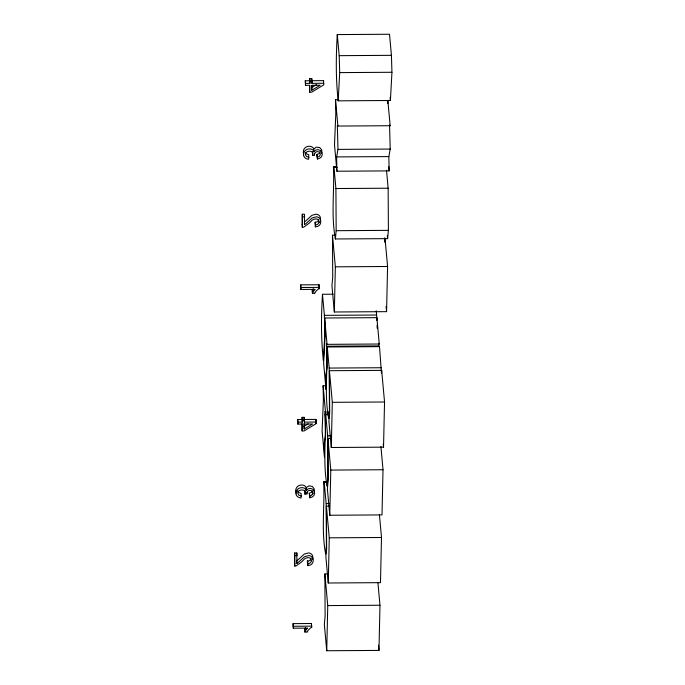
<?xml version="1.0" encoding="UTF-8"?>
<svg xmlns="http://www.w3.org/2000/svg" width="685" height="685" viewBox="0 0 685 685"><rect width="100%" height="100%" fill="white"/><g stroke="black" fill="none" stroke-linecap="round" stroke-linejoin="round"><path stroke-width="1.03" d="M311.444 623.513L311.658 627.391L311.444 623.513L293.103 623.624L293.3 628.205L307.591 628.111A13.94 12.022 -5.2 0 0 304.859 632.024L306.966 631.99M311.29 560.681C311.281 556.023 304.996 557.419 303.267 560.27A49.08 42.333 -5.2 0 0 301.537 561.983L296.254 565.827A4.007 3.451 -5.2 0 1 294.696 566.067L294.687 552.983L296.845 552.975L296.913 563.353A7.364 6.353 -5.2 0 0 298.309 562.376A17.185 14.822 -5.2 0 0 298.763 561.974L304.508 556.742L308.729 555.578A4.863 4.196 -5.2 0 1 311.615 556.691A5.343 4.615 -5.2 0 1 311.958 557.025A5.009 4.324 -5.2 0 1 312.839 558.421L313.156 560.167A9.419 8.117 -5.2 0 1 313.122 560.998L312.857 562.248A5.052 4.358 -5.2 0 1 310.065 565.142L307.762 565.613L307.985 563.601M297.684 419.52L297.881 424.092L302.256 424.066L302.102 430.925L304.157 430.908L316.153 423.621L315.948 419.4L304.114 419.477L304.157 417.345L302.102 417.362L302.299 422.131L297.924 422.157L297.684 419.52L302.059 419.494M319.047 284.755L319.261 288.642L319.047 284.755L300.706 284.866L300.903 289.447L315.194 289.353A13.94 12.022 -5.2 0 0 312.463 293.266L314.569 293.24M318.893 221.923C318.885 217.273 312.591 218.661 310.87 221.52A49.08 42.333 -5.2 0 0 309.14 223.224L303.857 227.069A4.007 3.451 -5.2 0 1 302.299 227.309L302.291 214.234L304.448 214.217L304.508 224.603A7.364 6.353 -5.2 0 0 305.912 223.627A17.185 14.822 -5.2 0 0 306.366 223.224L312.112 217.993L316.324 216.82A4.863 4.196 -5.2 0 1 319.219 217.933A5.343 4.615 -5.2 0 1 319.561 218.275A5.009 4.324 -5.2 0 1 320.443 219.662L320.76 221.418A9.419 8.117 -5.2 0 1 320.726 222.24L320.46 223.49A5.052 4.358 -5.2 0 1 317.66 226.392L315.365 226.855L315.588 224.851M305.287 80.761L305.484 85.342L309.851 85.308L309.697 92.167L311.761 92.15L323.757 84.871L323.551 80.65L311.718 80.727L311.761 78.587L309.706 78.604L309.903 83.373L305.527 83.399L305.287 80.761L309.654 80.736M293.3 628.205L293.103 623.624M294.696 566.067L294.687 552.983M297.881 424.092L297.924 422.157M300.903 289.447L300.706 284.866M302.299 227.309L302.291 214.234M305.484 85.342L305.527 83.399M296.802 554.91L296.845 552.975M301.965 423.39L302.102 430.925M309.551 85.616L309.697 92.167M302.299 422.131L302.102 417.362M309.903 83.373L309.706 78.604M304.2 428.998L304.311 424.058L312.548 423.998L304.2 428.998L304.029 423.399M311.803 90.249L311.915 85.3L320.152 85.248L311.803 90.249L311.606 85.634M316.187 422.037L304.354 422.114L304.157 417.345M323.791 83.287L311.958 83.356L311.761 78.587M315.948 419.4L316.153 423.621M323.517 82.234L323.551 80.65M377.966 583.115L379.978 605.249L378.968 650.416L326.736 650.75L327.747 605.583L324.87 573.962L328.072 573.936M379.387 514.307L381.502 537.494L380.483 582.661L328.261 582.995L329.271 537.828L326.394 506.206L329.588 506.189M380.911 446.551L383.018 469.747L382.007 514.914L329.776 515.248L330.795 470.081L327.909 438.451L330.042 438.443M331.3 447.493L332.311 402.326L329.434 370.705L381.665 370.371L384.542 401.992L383.531 447.159L331.3 447.493L328.903 421.147L329.682 412.867L329.434 370.705M384.996 238.029L387.582 266.491L386.571 311.658L334.34 311.992L335.35 266.825L332.473 235.203L335.676 235.178M304.988 490.237L304.953 494.176L306.923 493.945L306.769 492.19M338.184 100.832L339.709 72.61L339.195 55.665L337.277 34.584L389.508 34.25L391.426 55.331L391.94 72.276L390.407 100.498L338.184 100.832C335.753 78.852 335.95 56.658 337.277 34.584M322.481 294.276C321.145 316.359 320.948 338.544 323.38 360.524L324.913 332.302L324.399 315.357L322.481 294.276L333.141 294.207M320.186 151.71L319.219 153.551L316.838 154.442L317.429 159.014L319.878 158.201L321.522 156.702L322.241 154.69L321.959 152.412L320.494 150.52L318.097 149.655L315.588 150.135L313.884 151.839L313.644 149.21L316.256 147.155L319.732 147.566L321.822 150.066L321.599 153.517M386.511 170.282L388.147 188.204L388.395 230.357L387.607 238.637L335.376 238.971L336.164 230.691L335.915 188.538L333.997 167.448L333.415 166.695L336.609 166.678M312.574 151.702L312.557 155.418L314.526 155.187L314.372 153.431M305.33 152.438L306.024 153.568A2.997 2.586 -5.2 0 0 306.375 153.851L308.747 154.69L308.644 159.271A5.677 4.898 -5.2 0 1 303.558 155.041M297.641 490.794L298.42 492.327A2.997 2.586 -5.2 0 0 298.771 492.609L301.143 493.448L301.04 498.021A5.677 4.898 -5.2 0 1 295.954 493.799M390.142 125.723L389.559 124.97L390.219 149.056L388.857 156.582L389.131 170.89L336.9 171.224L336.626 156.916L337.988 149.39L337.337 125.304L337.91 126.057L390.142 125.723L387.838 100.421M312.523 490.862L311.504 492.395L309.235 493.2L309.834 497.772L312.06 497.07L313.798 495.64L314.612 493.671L314.458 491.453L313.011 489.364L310.639 488.431L308.113 488.833L306.281 490.597L306.366 487.455L309.072 485.819L312.394 486.478L314.261 488.97L314.081 492.078M312.694 559.38L312.882 558.361A9.419 8.117 -5.2 0 0 312.917 557.539L312.6 555.783A5.009 4.324 -5.2 0 0 311.718 554.396A5.343 4.615 -5.2 0 0 311.358 554.062A4.863 4.196 -5.2 0 0 308.49 552.932L304.268 554.114L298.523 559.345A17.185 14.822 -5.2 0 1 298.078 559.748A7.364 6.353 -5.2 0 1 296.982 560.544M320.22 220.853L320.486 219.611A9.419 8.117 -5.2 0 0 320.52 218.78L320.203 217.025A5.009 4.324 -5.2 0 0 319.321 215.638A5.343 4.615 -5.2 0 0 318.962 215.313A4.863 4.196 -5.2 0 0 316.085 214.174L311.872 215.355L306.126 220.587A17.185 14.822 -5.2 0 1 305.673 220.998A7.364 6.353 -5.2 0 1 304.5 221.837M312.557 155.418C315.04 148.825 302.119 150.597 306.263 156.206A2.997 2.586 -5.2 0 0 306.615 156.488L308.986 157.327M304.953 494.176C307.437 487.583 294.516 489.347 298.66 494.964A2.997 2.586 -5.2 0 0 299.011 495.246L301.383 496.086M313.422 493.174L312.232 494.202M311.564 87.611L316.573 84.615M303.96 426.37L308.13 423.869M317.429 159.014L317.472 156.334M309.834 497.772L309.868 495.084M317.078 157.079C320.845 157.524 321.693 151.402 317.634 151.633A3.853 3.322 -5.2 0 0 317.258 151.65L316.735 151.736A2.423 2.089 -5.2 0 0 315.4 152.515L315.305 152.644A4.709 4.059 -5.2 0 0 314.518 154.878M309.474 495.837C313.242 496.282 314.09 490.16 310.031 490.392A3.853 3.322 -5.2 0 0 309.654 490.409L309.14 490.494A2.423 2.089 -5.2 0 0 307.805 491.273L307.711 491.393A4.709 4.059 -5.2 0 0 306.914 493.637M315.442 224.192L315.348 222.214M307.839 562.95L307.745 560.972M339.195 55.665L391.426 55.331M339.709 72.61L391.94 72.276M309.945 81.241L312 81.224M336.9 171.224L334.503 144.869L335.796 114.001L335.513 99.702L338.715 99.676M337.988 149.39L390.219 149.056M336.626 156.916L388.857 156.582M333.997 167.448L337.191 167.431M335.915 188.538L388.147 188.204M302.53 216.862L304.688 216.854M336.164 230.691L388.395 230.357M335.35 266.825L387.582 266.491M300.946 287.503L319.287 287.392M312.403 293.248L312.163 290.611L313.61 290.603M324.399 315.357L376.63 315.023L376.793 320.323M324.639 317.994L376.87 317.66L379.267 344.016L327.036 344.349L326.454 343.596L327.113 367.691L325.743 375.217L326.026 389.517L323.62 363.161L325.152 334.939L324.639 317.994L327.036 344.349M326.694 346.233L327.276 346.987L329.194 368.068L329.442 410.229L328.663 418.509C324.151 394.38 327.901 370.405 326.694 346.233L378.925 345.899L379.507 346.653L381.459 373.008M327.276 346.987L379.507 346.653M329.194 368.068L381.425 367.734M328.714 412.079L325.512 412.105L324.938 411.351L325.589 435.437L324.228 442.964L324.502 457.272L322.104 430.916L323.397 400.049L323.115 385.749L325.247 385.732M332.311 402.326L384.542 401.992M325.178 413.98L325.752 414.733L327.67 435.823L327.927 477.976L327.139 486.256C322.635 462.127 326.377 438.16 325.178 413.98L328.372 413.963M325.752 414.733L328.954 414.716M302.342 419.991L304.397 419.982M327.67 435.823L330.872 435.797M330.795 470.081L383.018 469.747M323.654 481.735L324.236 482.488L326.154 503.569L326.402 545.731L325.623 554.011C321.111 529.882 324.861 505.915 323.654 481.735L326.848 481.718M324.236 482.488L327.43 482.471M326.154 503.569L329.348 503.552M329.271 537.828L381.502 537.494M294.927 555.621L297.084 555.612M327.747 605.583L379.978 605.249M293.343 626.261L311.684 626.141M304.799 632.007L304.56 629.369L306.007 629.361M379.267 344.016L378.685 343.262L378.771 346.404M316.838 154.442L317.189 156.385M309.235 493.2L309.594 495.135M390.125 97.338L390.407 100.498M388.746 166.669L389.131 170.89M387.325 235.477L387.607 238.637M386.092 306.392L386.571 311.658M376.245 310.81L376.63 315.023M383.24 444L383.531 447.159M335.513 99.702L337.91 126.057M378.488 645.142L378.968 650.416M335.376 238.971C330.872 214.842 334.614 190.875 333.415 166.695M334.34 311.992L331.942 285.636L332.722 277.356L332.473 235.203M311.718 80.727L311.958 83.356M314.929 222.231L315.365 226.855M303.404 152.395L303.369 151.899A8.092 6.978 -5.2 0 1 303.412 151.077L303.498 150.537A5.977 5.155 -5.2 0 1 305.108 147.806A6.388 5.506 -5.2 0 1 305.553 147.463A5.394 4.649 -5.2 0 1 308.618 146.299L308.909 146.29A4.667 4.024 -5.2 0 1 313.858 149.15M303.643 155.033L303.609 154.536A8.092 6.978 -5.2 0 1 303.652 153.714L303.738 153.175A5.977 5.155 -5.2 0 1 305.347 150.443A6.388 5.506 -5.2 0 1 305.793 150.101A5.394 4.649 -5.2 0 1 308.858 148.936L309.149 148.928A4.667 4.024 -5.2 0 1 314.098 151.787M323.115 385.749L325.512 412.105M329.776 515.248L327.379 488.893L328.166 480.613L327.909 438.451M328.261 582.995L325.863 556.648L326.642 548.368L326.394 506.206M326.736 650.75L324.339 624.395L325.127 616.115L324.87 573.962M304.114 419.477L304.354 422.114M307.325 560.989L307.762 565.613M295.8 491.154L295.766 490.657A8.092 6.978 -5.2 0 1 295.809 489.835L295.894 489.296A5.977 5.155 -5.2 0 1 297.504 486.564A6.388 5.506 -5.2 0 1 297.949 486.222A5.394 4.649 -5.2 0 1 301.023 485.057L301.314 485.048A4.667 4.024 -5.2 0 1 306.263 487.908M296.04 493.791L296.006 493.294A8.092 6.978 -5.2 0 1 296.048 492.472L296.134 491.933A5.977 5.155 -5.2 0 1 297.744 489.201A6.388 5.506 -5.2 0 1 298.189 488.85A5.394 4.649 -5.2 0 1 301.263 487.694L301.554 487.686A4.667 4.024 -5.2 0 1 306.503 490.546M296.751 561.597L296.913 563.353M376.87 317.66L376.93 319.784M377.092 325.075L377.187 328.252M387.761 100.387L387.821 103.452M384.722 238.029L384.747 242.242M381.665 370.371L381.673 372.477M296.228 492.738A5.677 4.898 -5.2 0 1 295.714 491.162M311.41 560.681A3.571 3.083 -5.2 0 1 307.993 563.687M294.858 563.421A4.007 3.451 -5.2 0 1 294.456 563.43M311.17 558.044A3.571 3.083 -5.2 0 1 307.753 561.058M307.163 632.058A11.294 9.744 -5.2 0 1 311.589 627.306M304.619 629.387A13.94 12.022 -5.2 0 1 305.493 627.751M319.013 221.923A3.571 3.083 -5.2 0 1 315.597 224.937M302.453 224.663A4.007 3.451 -5.2 0 1 302.059 224.671M319.57 222.12A5.052 4.358 -5.2 0 1 319.416 222.308M318.731 219.637A3.571 3.083 -5.2 0 1 315.357 222.3M303.72 153.774A5.677 4.898 -5.2 0 1 303.318 152.404M314.766 293.3A11.294 9.744 -5.2 0 1 319.193 288.548M312.223 290.637A13.94 12.022 -5.2 0 1 313.285 288.71"/></g></svg>
